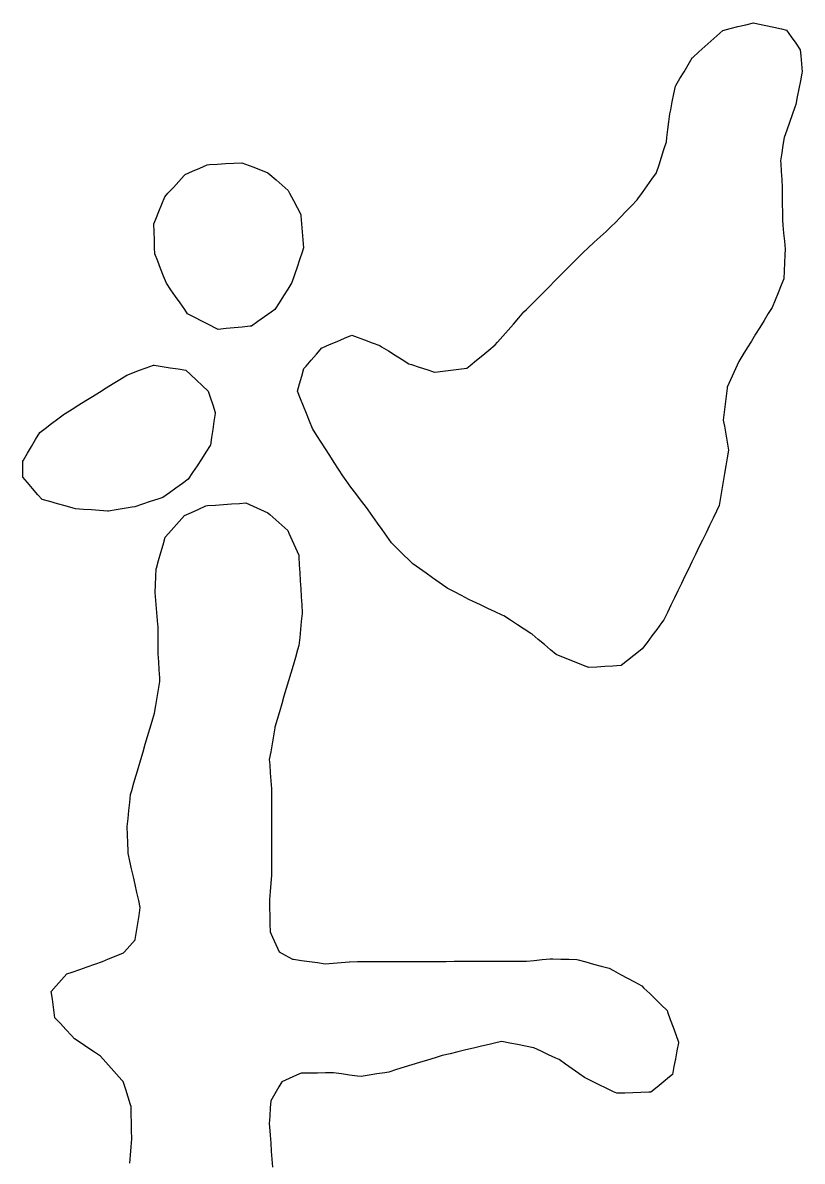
# Model space of a CAD drawing. Header units: millimetres. Extents: x 0 to 2762, y 6 to 2482.
# Drawn here: x 1140.2 to 1237, y 1290.8 to 1432.3 of the extents above; entities that cross this region are included whole.
import ezdxf

# ---------------------------------------------------------------- set-up
doc = ezdxf.new("R2010")
doc.units = ezdxf.units.MM
for name, color, linetype in [('ALL_HOLES', 1, 'Continuous'), ('OUTLINE_ISLAND_01_HOLE_87', 1, 'Continuous'), ('OUTLINE_ISLAND_01_HOLE_91', 1, 'Continuous'), ('OUTLINE_ISLAND_01_HOLE_92', 1, 'Continuous'), ('OUTLINE_ISLAND_01_HOLE_94', 1, 'Continuous')]:
    doc.layers.add(name, color=color, linetype=linetype)

msp = doc.modelspace()

# ---------------------------------------------------------------- linework, layer by layer
at = {"layer": 'ALL_HOLES'}
for points in [[(1235.0718, 1431.4268), (1235.6383, 1430.6028), (1236.2049, 1429.7788), (1236.7715, 1428.9548), (1236.8365, 1428.2189), (1236.9245, 1427.2228), (1237.0126, 1426.2267), (1236.9834, 1426.0794), (1236.7891, 1425.0985), (1236.5948, 1424.1176), (1236.4005, 1423.1366), (1236.2062, 1422.1557), (1236.0902, 1421.8269), (1235.7574, 1420.8839), (1235.4246, 1419.9409), (1235.0918, 1418.9979), (1234.759, 1418.0549), (1234.624, 1417.1343), (1234.4788, 1416.1449), (1234.3337, 1415.1555), (1234.3502, 1414.8567), (1234.4056, 1413.8582), (1234.4611, 1412.8598), (1234.5165, 1411.8613), (1234.5173, 1411.7893), (1234.5288, 1410.7893), (1234.5404, 1409.7894), (1234.5519, 1408.7895), (1234.5635, 1407.7895), (1234.6171, 1407.174), (1234.7038, 1406.1778), (1234.7905, 1405.1816), (1234.8773, 1404.1853), (1234.8517, 1403.4923), (1234.8148, 1402.493), (1234.778, 1401.4937), (1234.7411, 1400.4943), (1234.4131, 1399.7011), (1234.0311, 1398.777), (1233.649, 1397.8529), (1233.2669, 1396.9287), (1232.801, 1396.1725), (1232.2765, 1395.3211), (1231.752, 1394.4698), (1231.2274, 1393.6184), (1230.7029, 1392.767), (1230.1784, 1391.9156), (1229.6539, 1391.0642), (1229.1293, 1390.2128), (1228.9323, 1389.7743), (1228.5223, 1388.8622), (1228.1124, 1387.9501), (1227.7024, 1387.038), (1227.6869, 1386.9101), (1227.5662, 1385.9174), (1227.4456, 1384.9247), (1227.325, 1383.932), (1227.2044, 1382.9393), (1227.3357, 1382.1753), (1227.5052, 1381.1898), (1227.6746, 1380.2043), (1227.844, 1379.2187), (1227.686, 1378.2622), (1227.5229, 1377.2755), (1227.3599, 1376.2889), (1227.1969, 1375.3023), (1227.0338, 1374.3157), (1226.8708, 1373.3291), (1226.7078, 1372.3424), (1226.3642, 1371.6323), (1225.9288, 1370.7321), (1225.4933, 1369.8319), (1225.0578, 1368.9318), (1224.6223, 1368.0316), (1224.1868, 1367.1314), (1223.7513, 1366.2312), (1223.3158, 1365.331), (1222.8803, 1364.4308), (1222.4448, 1363.5306), (1222.0093, 1362.6304), (1221.5738, 1361.7302), (1221.1384, 1360.83), (1220.7029, 1359.9298), (1220.2674, 1359.0296), (1219.8319, 1358.1294), (1219.5277, 1357.7195), (1218.9319, 1356.9164), (1218.336, 1356.1133), (1217.7402, 1355.3102), (1217.1444, 1354.5071), (1216.8619, 1354.2833), (1216.0781, 1353.6623), (1215.2943, 1353.0413), (1214.5104, 1352.4204), (1214.4936, 1352.4194), (1213.4953, 1352.3602), (1212.4971, 1352.3011), (1211.4988, 1352.2419), (1210.5006, 1352.1828), (1210.152, 1352.3207), (1209.2222, 1352.6887), (1208.2923, 1353.0566), (1207.3625, 1353.4246), (1206.4326, 1353.7925), (1205.7379, 1354.3806), (1204.9746, 1355.0267), (1204.2113, 1355.6728), (1203.4481, 1356.3189), (1203.2977, 1356.4171), (1202.4605, 1356.964), (1201.6234, 1357.511), (1200.7862, 1358.0579), (1199.949, 1358.6048), (1199.7511, 1358.6966), (1198.8439, 1359.1174), (1197.9367, 1359.5381), (1197.0295, 1359.9588), (1196.1223, 1360.3796), (1195.5821, 1360.6596), (1194.6942, 1361.1198), (1193.8064, 1361.5799), (1192.9185, 1362.0401), (1192.7261, 1362.1759), (1191.9092, 1362.7528), (1191.0924, 1363.3296), (1190.2755, 1363.9064), (1189.4587, 1364.4833), (1188.6418, 1365.0601), (1188.1585, 1365.5319), (1187.443, 1366.2305), (1186.7275, 1366.929), (1186.0119, 1367.6276), (1185.9662, 1367.6925), (1185.3898, 1368.5097), (1184.8135, 1369.3269), (1184.2371, 1370.1441), (1183.6608, 1370.9613), (1183.0844, 1371.7785), (1182.7436, 1372.2289), (1182.1401, 1373.0263), (1181.5367, 1373.8237), (1180.9333, 1374.6211), (1180.3298, 1375.4185), (1179.9522, 1376.0026), (1179.4091, 1376.8423), (1178.8661, 1377.6821), (1178.3231, 1378.5218), (1177.7801, 1379.3615), (1177.2371, 1380.2013), (1176.6941, 1381.041), (1176.1511, 1381.8807), (1176.1492, 1381.8856), (1175.777, 1382.8137), (1175.4049, 1383.7419), (1175.0328, 1384.6701), (1174.6606, 1385.5983), (1174.2885, 1386.5264), (1174.5504, 1387.4324), (1174.8282, 1388.393), (1175.1059, 1389.3537), (1175.3631, 1389.6483), (1176.0207, 1390.4016), (1176.6783, 1391.155), (1177.3359, 1391.9083), (1177.3792, 1391.9271), (1178.2969, 1392.3244), (1179.2146, 1392.7217), (1180.1322, 1393.119), (1181.0499, 1393.5163), (1181.7081, 1393.2677), (1182.6436, 1392.9143), (1183.5791, 1392.561), (1184.5146, 1392.2076), (1184.7552, 1392.0583), (1185.605, 1391.5311), (1186.4547, 1391.0038), (1187.3044, 1390.4766), (1188.1541, 1389.9493), (1188.4795, 1389.8415), (1189.4287, 1389.5268), (1190.3779, 1389.2122), (1191.3271, 1388.8975), (1191.3652, 1388.9021), (1192.358, 1389.0223), (1193.3507, 1389.1424), (1194.3435, 1389.2625), (1195.3363, 1389.3827), (1195.774, 1389.7413), (1196.5474, 1390.3752), (1197.3209, 1391.009), (1198.0944, 1391.6428), (1198.8679, 1392.2766), (1199.1621, 1392.6151), (1199.8181, 1393.3698), (1200.4742, 1394.1245), (1201.1302, 1394.8793), (1201.7863, 1395.634), (1202.4423, 1396.3887), (1202.7391, 1396.6878), (1203.4435, 1397.3976), (1204.1479, 1398.1074), (1204.8523, 1398.8172), (1205.5567, 1399.527), (1206.2611, 1400.2368), (1206.9655, 1400.9466), (1207.6699, 1401.6564), (1208.3743, 1402.3662), (1209.0787, 1403.076), (1209.7831, 1403.7858), (1210.4229, 1404.3714), (1211.1606, 1405.0466), (1211.8982, 1405.7218), (1212.6359, 1406.397), (1213.3736, 1407.0721), (1213.7231, 1407.4345), (1214.4173, 1408.1543), (1215.1115, 1408.874), (1215.8057, 1409.5938), (1216.5, 1410.3135), (1216.5793, 1410.4251), (1217.1589, 1411.24), (1217.7385, 1412.0549), (1218.3182, 1412.8698), (1218.8978, 1413.6847), (1218.9119, 1413.7284), (1219.2198, 1414.6798), (1219.5276, 1415.6312), (1219.8355, 1416.5827), (1220.1433, 1417.5341), (1220.2061, 1418.0518), (1220.3266, 1419.0445), (1220.447, 1420.0373), (1220.5675, 1421.03), (1220.6706, 1421.5291), (1220.873, 1422.5084), (1221.0753, 1423.4877), (1221.2777, 1424.4671), (1221.3123, 1424.5252), (1221.8233, 1425.3848), (1222.3344, 1426.2443), (1222.8454, 1427.1039), (1223.3565, 1427.9634), (1223.4285, 1428.0287), (1224.1694, 1428.7003), (1224.9103, 1429.3719), (1225.6512, 1430.0435), (1226.3921, 1430.7151), (1227.133, 1431.3867), (1228.0458, 1431.6121), (1229.0167, 1431.8519), (1229.9875, 1432.0917), (1230.9583, 1432.3314), (1231.5143, 1432.2092), (1232.491, 1431.9944), (1233.4676, 1431.7796), (1234.4443, 1431.5648)], [(1160.3259, 1413.4543), (1161.2378, 1413.8646), (1162.1497, 1414.275), (1163.0616, 1414.6854), (1163.3773, 1414.7037), (1164.3756, 1414.7618), (1165.3739, 1414.8199), (1166.3722, 1414.878), (1167.3705, 1414.9361), (1167.8237, 1414.7627), (1168.7577, 1414.4054), (1169.6916, 1414.0481), (1170.6256, 1413.6908), (1170.8805, 1413.4686), (1171.6344, 1412.8116), (1172.3883, 1412.1546), (1173.1422, 1411.4976), (1173.3272, 1411.1442), (1173.7909, 1410.2582), (1174.2546, 1409.3722), (1174.7183, 1408.4862), (1174.7319, 1408.3252), (1174.816, 1407.3288), (1174.9001, 1406.3323), (1174.9842, 1405.3359), (1175.0683, 1404.3394), (1174.8945, 1403.8293), (1174.5719, 1402.8827), (1174.2494, 1401.9362), (1173.9269, 1400.9896), (1173.6043, 1400.043), (1173.0835, 1399.222), (1172.5479, 1398.3776), (1172.0123, 1397.5331), (1171.4767, 1396.6887), (1171.0157, 1396.3614), (1170.2004, 1395.7824), (1169.385, 1395.2034), (1168.5697, 1394.6245), (1168.4109, 1394.6086), (1167.4158, 1394.5095), (1166.4208, 1394.4104), (1165.4257, 1394.3113), (1164.4306, 1394.2121), (1164.2074, 1394.3268), (1163.318, 1394.7839), (1162.4286, 1395.241), (1161.5391, 1395.6981), (1160.6497, 1396.1551), (1160.2876, 1396.6778), (1159.7181, 1397.4998), (1159.1486, 1398.3218), (1158.5791, 1399.1438), (1158.0096, 1399.9658), (1157.6649, 1400.8381), (1157.2973, 1401.7681), (1156.9297, 1402.6981), (1156.5621, 1403.6281), (1156.5445, 1404.357), (1156.5203, 1405.3567), (1156.4961, 1406.3564), (1156.4719, 1407.3561), (1156.6999, 1407.9247), (1157.0721, 1408.8529), (1157.4443, 1409.7811), (1157.8165, 1410.7092), (1158.2051, 1411.1344), (1158.8798, 1411.8724), (1159.5546, 1412.6105), (1160.2293, 1413.3486)], [(1140.1697, 1375.8293), (1140.1697, 1376.8293), (1140.1697, 1377.8293), (1140.2429, 1377.9538), (1140.7501, 1378.8157), (1141.2572, 1379.6776), (1141.7643, 1380.5394), (1142.2715, 1381.4013), (1142.9431, 1381.9039), (1143.7437, 1382.503), (1144.5444, 1383.1022), (1145.345, 1383.7013), (1145.4479, 1383.7656), (1146.2957, 1384.2958), (1147.1436, 1384.826), (1147.9915, 1385.3563), (1148.8393, 1385.8865), (1149.6872, 1386.4167), (1150.535, 1386.9469), (1151.3829, 1387.4771), (1152.2308, 1388.0073), (1153.0786, 1388.5375), (1153.6174, 1388.7377), (1154.5548, 1389.0859), (1155.4923, 1389.4342), (1156.4297, 1389.7824), (1156.4977, 1389.7714), (1157.4849, 1389.612), (1158.4721, 1389.4525), (1159.4594, 1389.293), (1160.4466, 1389.1336), (1161.017, 1388.5986), (1161.7464, 1387.9146), (1162.4758, 1387.2305), (1163.2052, 1386.5464), (1163.4564, 1385.7843), (1163.7695, 1384.8346), (1164.0825, 1383.8848), (1164.0648, 1383.7632), (1163.9206, 1382.7736), (1163.7764, 1381.7841), (1163.6322, 1380.7945), (1163.488, 1379.8049), (1163.4673, 1379.7733), (1162.9191, 1378.937), (1162.3708, 1378.1006), (1161.8226, 1377.2643), (1161.2744, 1376.428), (1160.7261, 1375.5917), (1160.0084, 1375.0781), (1159.1951, 1374.4961), (1158.3819, 1373.9142), (1157.5686, 1373.3323), (1156.9301, 1373.121), (1155.9807, 1372.8069), (1155.0313, 1372.4928), (1154.0819, 1372.1787), (1153.7636, 1372.124), (1152.778, 1371.9547), (1151.7925, 1371.7853), (1150.8069, 1371.6159), (1150.7154, 1371.6227), (1149.7181, 1371.696), (1148.7208, 1371.7694), (1147.7235, 1371.8428), (1146.7262, 1371.9162), (1146.4175, 1372.0027), (1145.4546, 1372.2726), (1144.4917, 1372.5424), (1143.5288, 1372.8123), (1142.5659, 1373.0822), (1142.0538, 1373.6693), (1141.3965, 1374.4229), (1140.7391, 1375.1765)]]:
    msp.add_lwpolyline(points, close=True, dxfattribs=at)
msp.add_lwpolyline([(1153.4617, 1290.5894), (1153.5409, 1291.5862), (1153.6202, 1292.5831), (1153.6994, 1293.5799), (1153.6985, 1293.6242), (1153.6794, 1294.624), (1153.6602, 1295.6239), (1153.6411, 1296.6237), (1153.6219, 1297.6235), (1153.5538, 1297.8406), (1153.2545, 1298.7948), (1152.9553, 1299.7489), (1152.656, 1300.7031), (1152.4892, 1300.8884), (1151.8203, 1301.6317), (1151.1513, 1302.375), (1150.4824, 1303.1183), (1149.8134, 1303.8616), (1149.0708, 1304.3631), (1148.2421, 1304.9227), (1147.4133, 1305.4823), (1146.5846, 1306.0419), (1146.2059, 1306.4489), (1145.5248, 1307.1811), (1144.8437, 1307.9132), (1144.1625, 1308.6454), (1144.119, 1308.9589), (1143.9816, 1309.9494), (1143.8442, 1310.9399), (1143.7068, 1311.9305), (1144.3269, 1312.6215), (1144.9948, 1313.3657), (1145.6626, 1314.11), (1146.2993, 1314.3303), (1147.2443, 1314.6573), (1148.1893, 1314.9844), (1149.1343, 1315.3114), (1150.0793, 1315.6384), (1150.8378, 1315.9549), (1151.7606, 1316.34), (1152.6835, 1316.7251), (1152.8048, 1316.8597), (1153.474, 1317.6028), (1154.1432, 1318.3458), (1154.1501, 1318.3895), (1154.3053, 1319.3773), (1154.4606, 1320.3652), (1154.6159, 1321.3531), (1154.7712, 1322.341), (1154.5695, 1323.2434), (1154.3515, 1324.2194), (1154.1334, 1325.1953), (1153.9153, 1326.1712), (1153.6973, 1327.1472), (1153.4792, 1328.1231), (1153.2612, 1329.099), (1153.2509, 1329.3744), (1153.2136, 1330.3737), (1153.1763, 1331.373), (1153.139, 1332.3723), (1153.143, 1332.4105), (1153.2467, 1333.4051), (1153.3505, 1334.3997), (1153.4542, 1335.3943), (1153.5579, 1336.3889), (1153.7058, 1336.8934), (1153.9871, 1337.853), (1154.2685, 1338.8126), (1154.5498, 1339.7722), (1154.8311, 1340.7318), (1155.1125, 1341.6914), (1155.3938, 1342.651), (1155.6751, 1343.6106), (1155.9564, 1344.5702), (1156.2378, 1345.5298), (1156.5191, 1346.4895), (1156.5203, 1346.4961), (1156.6925, 1347.4811), (1156.8647, 1348.4662), (1157.0369, 1349.4513), (1157.2091, 1350.4363), (1157.1818, 1350.8937), (1157.1221, 1351.8919), (1157.0625, 1352.8902), (1157.0029, 1353.8884), (1156.9994, 1354.2783), (1156.9906, 1355.2782), (1156.9818, 1356.2782), (1156.973, 1357.2782), (1156.9528, 1357.5308), (1156.8729, 1358.5276), (1156.793, 1359.5244), (1156.7132, 1360.5212), (1156.6333, 1361.518), (1156.6742, 1362.483), (1156.7166, 1363.4821), (1156.7589, 1364.4812), (1156.7766, 1364.5438), (1157.049, 1365.506), (1157.3214, 1366.4682), (1157.5938, 1367.4303), (1157.8661, 1368.3925), (1158.2693, 1368.8406), (1158.9382, 1369.584), (1159.6071, 1370.3274), (1160.2759, 1371.0708), (1161.1167, 1371.4573), (1162.0254, 1371.8749), (1162.934, 1372.2926), (1163.1067, 1372.3047), (1164.1043, 1372.3742), (1165.1018, 1372.4438), (1166.0994, 1372.5134), (1167.097, 1372.583), (1167.8844, 1372.6379), (1168.7964, 1372.2276), (1169.7083, 1371.8172), (1170.6202, 1371.4069), (1170.857, 1371.1974), (1171.606, 1370.5348), (1172.3549, 1369.8721), (1173.1039, 1369.2095), (1173.2422, 1368.8948), (1173.6445, 1367.9792), (1174.0468, 1367.0637), (1174.4491, 1366.1482), (1174.4611, 1365.9491), (1174.5213, 1364.9509), (1174.5815, 1363.9527), (1174.6417, 1362.9545), (1174.702, 1361.9563), (1174.7622, 1360.9582), (1174.8224, 1359.96), (1174.8826, 1358.9618), (1174.8765, 1358.9008), (1174.7768, 1357.9058), (1174.6771, 1356.9108), (1174.5773, 1355.9158), (1174.4776, 1354.9208), (1174.3157, 1354.3696), (1174.0337, 1353.4101), (1173.7518, 1352.4507), (1173.4699, 1351.4913), (1173.188, 1350.5318), (1172.9061, 1349.5724), (1172.6241, 1348.613), (1172.3422, 1347.6535), (1172.0603, 1346.6941), (1171.7784, 1345.7346), (1171.4965, 1344.7752), (1171.4788, 1344.6729), (1171.3089, 1343.6874), (1171.1389, 1342.702), (1170.969, 1341.7165), (1170.7991, 1340.7311), (1170.8456, 1340.0808), (1170.9169, 1339.0833), (1170.9882, 1338.0859), (1171.0595, 1337.0884), (1171.0607, 1336.3168), (1171.0622, 1335.3168), (1171.0637, 1334.3168), (1171.0652, 1333.3168), (1171.0667, 1332.3168), (1171.0682, 1331.3168), (1171.0697, 1330.3168), (1171.0712, 1329.3168), (1171.0727, 1328.3168), (1171.0743, 1327.3168), (1171.0758, 1326.3168), (1170.9933, 1325.3585), (1170.9075, 1324.3622), (1170.8217, 1323.3659), (1170.8226, 1323.3199), (1170.8426, 1322.3201), (1170.8626, 1321.3203), (1170.8826, 1320.3205), (1170.9026, 1319.3207), (1171.2052, 1318.6505), (1171.6166, 1317.7391), (1172.028, 1316.8276), (1172.7891, 1316.417), (1173.6691, 1315.9421), (1173.7974, 1315.924), (1174.7876, 1315.7845), (1175.7779, 1315.6449), (1176.7681, 1315.5054), (1177.7583, 1315.3658), (1178.7182, 1315.4473), (1179.7146, 1315.5318), (1180.711, 1315.6164), (1180.7608, 1315.6166), (1181.7608, 1315.6202), (1182.7608, 1315.6238), (1183.7608, 1315.6275), (1184.7608, 1315.6311), (1185.7608, 1315.6347), (1186.7608, 1315.6384), (1187.7607, 1315.642), (1188.7607, 1315.6456), (1189.7607, 1315.6493), (1190.7607, 1315.6529), (1191.7607, 1315.6565), (1192.7607, 1315.6602), (1193.7607, 1315.6638), (1194.7607, 1315.6674), (1195.7607, 1315.6711), (1196.7607, 1315.6747), (1197.7607, 1315.6783), (1198.7607, 1315.682), (1199.7607, 1315.6856), (1200.7607, 1315.6892), (1201.7607, 1315.6929), (1202.7606, 1315.6965), (1203.6953, 1315.784), (1204.691, 1315.8773), (1205.6866, 1315.9705), (1206.021, 1315.9621), (1207.0207, 1315.9368), (1208.0204, 1315.9115), (1209.0201, 1315.8862), (1209.1583, 1315.8485), (1210.1229, 1315.585), (1211.0876, 1315.3215), (1212.0522, 1315.058), (1213.0169, 1314.7946), (1213.5448, 1314.5117), (1214.4263, 1314.0394), (1215.3077, 1313.5672), (1216.1892, 1313.0949), (1217.0706, 1312.6226), (1217.3536, 1312.3457), (1218.0682, 1311.6462), (1218.7829, 1310.9468), (1219.4976, 1310.2473), (1220.2122, 1309.5479), (1220.2763, 1309.374), (1220.6222, 1308.4358), (1220.9681, 1307.4975), (1221.314, 1306.5592), (1221.6598, 1305.6209), (1221.6407, 1305.5203), (1221.4533, 1304.538), (1221.266, 1303.5557), (1221.0787, 1302.5734), (1220.8914, 1301.5911), (1220.5175, 1301.2851), (1219.7436, 1300.6518), (1218.9698, 1300.0184), (1218.1959, 1299.385), (1217.9621, 1299.3778), (1216.9626, 1299.3466), (1215.9631, 1299.3155), (1214.9636, 1299.2843), (1213.9641, 1299.2531), (1213.5692, 1299.4462), (1212.6708, 1299.8854), (1211.7724, 1300.3246), (1210.874, 1300.7638), (1209.9756, 1301.203), (1209.2495, 1301.7171), (1208.4334, 1302.295), (1207.6173, 1302.8729), (1206.8012, 1303.4509), (1206.3959, 1303.6374), (1205.4875, 1304.0556), (1204.5791, 1304.4737), (1203.6707, 1304.8919), (1203.6065, 1304.905), (1202.6268, 1305.1053), (1201.647, 1305.3055), (1200.6673, 1305.5058), (1199.6875, 1305.7061), (1199.1049, 1305.5678), (1198.1319, 1305.337), (1197.1589, 1305.1061), (1196.1859, 1304.8752), (1195.2129, 1304.6444), (1194.2399, 1304.4135), (1193.267, 1304.1826), (1192.294, 1303.9517), (1191.3917, 1303.673), (1190.4363, 1303.3777), (1189.4808, 1303.0825), (1188.5254, 1302.7873), (1187.57, 1302.4921), (1186.6145, 1302.1969), (1185.6591, 1301.9017), (1185.1617, 1301.8208), (1184.1747, 1301.6604), (1183.1876, 1301.5), (1182.2006, 1301.3396), (1181.7543, 1301.3987), (1180.7629, 1301.53), (1179.7716, 1301.6613), (1178.7802, 1301.7926), (1178.7745, 1301.7926), (1177.7746, 1301.784), (1176.7746, 1301.7754), (1175.7746, 1301.7668), (1174.7747, 1301.7581), (1174.1696, 1301.4932), (1173.2536, 1301.092), (1172.3377, 1300.6908), (1171.9748, 1300.0657), (1171.4727, 1299.2009), (1170.9707, 1298.3361), (1170.9126, 1297.463), (1170.8462, 1296.4652), (1170.7797, 1295.4674), (1170.8113, 1295.0688), (1170.8901, 1294.0719), (1170.969, 1293.0751), (1171.0479, 1292.0782), (1171.1267, 1291.0813), (1171.2056, 1290.0844)], dxfattribs=at)
at = {"layer": 'OUTLINE_ISLAND_01_HOLE_87'}
msp.add_lwpolyline([(1153.4617, 1290.5894), (1153.5409, 1291.5862), (1153.6202, 1292.5831), (1153.6994, 1293.5799), (1153.6985, 1293.6242), (1153.6794, 1294.624), (1153.6602, 1295.6239), (1153.6411, 1296.6237), (1153.6219, 1297.6235), (1153.5538, 1297.8406), (1153.2545, 1298.7948), (1152.9553, 1299.7489), (1152.656, 1300.7031), (1152.4892, 1300.8884), (1151.8203, 1301.6317), (1151.1513, 1302.375), (1150.4824, 1303.1183), (1149.8134, 1303.8616), (1149.0708, 1304.3631), (1148.2421, 1304.9227), (1147.4133, 1305.4823), (1146.5846, 1306.0419), (1146.2059, 1306.4489), (1145.5248, 1307.1811), (1144.8437, 1307.9132), (1144.1625, 1308.6454), (1144.119, 1308.9589), (1143.9816, 1309.9494), (1143.8442, 1310.9399), (1143.7068, 1311.9305), (1144.3269, 1312.6215), (1144.9948, 1313.3657), (1145.6626, 1314.11), (1146.2993, 1314.3303), (1147.2443, 1314.6573), (1148.1893, 1314.9844), (1149.1343, 1315.3114), (1150.0793, 1315.6384), (1150.8378, 1315.9549), (1151.7606, 1316.34), (1152.6835, 1316.7251), (1152.8048, 1316.8597), (1153.474, 1317.6028), (1154.1432, 1318.3458), (1154.1501, 1318.3895), (1154.3053, 1319.3773), (1154.4606, 1320.3652), (1154.6159, 1321.3531), (1154.7712, 1322.341), (1154.5695, 1323.2434), (1154.3515, 1324.2194), (1154.1334, 1325.1953), (1153.9153, 1326.1712), (1153.6973, 1327.1472), (1153.4792, 1328.1231), (1153.2612, 1329.099), (1153.2509, 1329.3744), (1153.2136, 1330.3737), (1153.1763, 1331.373), (1153.139, 1332.3723), (1153.143, 1332.4105), (1153.2467, 1333.4051), (1153.3505, 1334.3997), (1153.4542, 1335.3943), (1153.5579, 1336.3889), (1153.7058, 1336.8934), (1153.9871, 1337.853), (1154.2685, 1338.8126), (1154.5498, 1339.7722), (1154.8311, 1340.7318), (1155.1125, 1341.6914), (1155.3938, 1342.651), (1155.6751, 1343.6106), (1155.9564, 1344.5702), (1156.2378, 1345.5298), (1156.5191, 1346.4895), (1156.5203, 1346.4961), (1156.6925, 1347.4811), (1156.8647, 1348.4662), (1157.0369, 1349.4513), (1157.2091, 1350.4363), (1157.1818, 1350.8937), (1157.1221, 1351.8919), (1157.0625, 1352.8902), (1157.0029, 1353.8884), (1156.9994, 1354.2783), (1156.9906, 1355.2782), (1156.9818, 1356.2782), (1156.973, 1357.2782), (1156.9528, 1357.5308), (1156.8729, 1358.5276), (1156.793, 1359.5244), (1156.7132, 1360.5212), (1156.6333, 1361.518), (1156.6742, 1362.483), (1156.7166, 1363.4821), (1156.7589, 1364.4812), (1156.7766, 1364.5438), (1157.049, 1365.506), (1157.3214, 1366.4682), (1157.5938, 1367.4303), (1157.8661, 1368.3925), (1158.2693, 1368.8406), (1158.9382, 1369.584), (1159.6071, 1370.3274), (1160.2759, 1371.0708), (1161.1167, 1371.4573), (1162.0254, 1371.8749), (1162.934, 1372.2926), (1163.1067, 1372.3047), (1164.1043, 1372.3742), (1165.1018, 1372.4438), (1166.0994, 1372.5134), (1167.097, 1372.583), (1167.8844, 1372.6379), (1168.7964, 1372.2276), (1169.7083, 1371.8172), (1170.6202, 1371.4069), (1170.857, 1371.1974), (1171.606, 1370.5348), (1172.3549, 1369.8721), (1173.1039, 1369.2095), (1173.2422, 1368.8948), (1173.6445, 1367.9792), (1174.0468, 1367.0637), (1174.4491, 1366.1482), (1174.4611, 1365.9491), (1174.5213, 1364.9509), (1174.5815, 1363.9527), (1174.6417, 1362.9545), (1174.702, 1361.9563), (1174.7622, 1360.9582), (1174.8224, 1359.96), (1174.8826, 1358.9618), (1174.8765, 1358.9008), (1174.7768, 1357.9058), (1174.6771, 1356.9108), (1174.5773, 1355.9158), (1174.4776, 1354.9208), (1174.3157, 1354.3696), (1174.0337, 1353.4101), (1173.7518, 1352.4507), (1173.4699, 1351.4913), (1173.188, 1350.5318), (1172.9061, 1349.5724), (1172.6241, 1348.613), (1172.3422, 1347.6535), (1172.0603, 1346.6941), (1171.7784, 1345.7346), (1171.4965, 1344.7752), (1171.4788, 1344.6729), (1171.3089, 1343.6874), (1171.1389, 1342.702), (1170.969, 1341.7165), (1170.7991, 1340.7311), (1170.8456, 1340.0808), (1170.9169, 1339.0833), (1170.9882, 1338.0859), (1171.0595, 1337.0884), (1171.0607, 1336.3168), (1171.0622, 1335.3168), (1171.0637, 1334.3168), (1171.0652, 1333.3168), (1171.0667, 1332.3168), (1171.0682, 1331.3168), (1171.0697, 1330.3168), (1171.0712, 1329.3168), (1171.0727, 1328.3168), (1171.0743, 1327.3168), (1171.0758, 1326.3168), (1170.9933, 1325.3585), (1170.9075, 1324.3622), (1170.8217, 1323.3659), (1170.8226, 1323.3199), (1170.8426, 1322.3201), (1170.8626, 1321.3203), (1170.8826, 1320.3205), (1170.9026, 1319.3207), (1171.2052, 1318.6505), (1171.6166, 1317.7391), (1172.028, 1316.8276), (1172.7891, 1316.417), (1173.6691, 1315.9421), (1173.7974, 1315.924), (1174.7876, 1315.7845), (1175.7779, 1315.6449), (1176.7681, 1315.5054), (1177.7583, 1315.3658), (1178.7182, 1315.4473), (1179.7146, 1315.5318), (1180.711, 1315.6164), (1180.7608, 1315.6166), (1181.7608, 1315.6202), (1182.7608, 1315.6238), (1183.7608, 1315.6275), (1184.7608, 1315.6311), (1185.7608, 1315.6347), (1186.7608, 1315.6384), (1187.7607, 1315.642), (1188.7607, 1315.6456), (1189.7607, 1315.6493), (1190.7607, 1315.6529), (1191.7607, 1315.6565), (1192.7607, 1315.6602), (1193.7607, 1315.6638), (1194.7607, 1315.6674), (1195.7607, 1315.6711), (1196.7607, 1315.6747), (1197.7607, 1315.6783), (1198.7607, 1315.682), (1199.7607, 1315.6856), (1200.7607, 1315.6892), (1201.7607, 1315.6929), (1202.7606, 1315.6965), (1203.6953, 1315.784), (1204.691, 1315.8773), (1205.6866, 1315.9705), (1206.021, 1315.9621), (1207.0207, 1315.9368), (1208.0204, 1315.9115), (1209.0201, 1315.8862), (1209.1583, 1315.8485), (1210.1229, 1315.585), (1211.0876, 1315.3215), (1212.0522, 1315.058), (1213.0169, 1314.7946), (1213.5448, 1314.5117), (1214.4263, 1314.0394), (1215.3077, 1313.5672), (1216.1892, 1313.0949), (1217.0706, 1312.6226), (1217.3536, 1312.3457), (1218.0682, 1311.6462), (1218.7829, 1310.9468), (1219.4976, 1310.2473), (1220.2122, 1309.5479), (1220.2763, 1309.374), (1220.6222, 1308.4358), (1220.9681, 1307.4975), (1221.314, 1306.5592), (1221.6598, 1305.6209), (1221.6407, 1305.5203), (1221.4533, 1304.538), (1221.266, 1303.5557), (1221.0787, 1302.5734), (1220.8914, 1301.5911), (1220.5175, 1301.2851), (1219.7436, 1300.6518), (1218.9698, 1300.0184), (1218.1959, 1299.385), (1217.9621, 1299.3778), (1216.9626, 1299.3466), (1215.9631, 1299.3155), (1214.9636, 1299.2843), (1213.9641, 1299.2531), (1213.5692, 1299.4462), (1212.6708, 1299.8854), (1211.7724, 1300.3246), (1210.874, 1300.7638), (1209.9756, 1301.203), (1209.2495, 1301.7171), (1208.4334, 1302.295), (1207.6173, 1302.8729), (1206.8012, 1303.4509), (1206.3959, 1303.6374), (1205.4875, 1304.0556), (1204.5791, 1304.4737), (1203.6707, 1304.8919), (1203.6065, 1304.905), (1202.6268, 1305.1053), (1201.647, 1305.3055), (1200.6673, 1305.5058), (1199.6875, 1305.7061), (1199.1049, 1305.5678), (1198.1319, 1305.337), (1197.1589, 1305.1061), (1196.1859, 1304.8752), (1195.2129, 1304.6444), (1194.2399, 1304.4135), (1193.267, 1304.1826), (1192.294, 1303.9517), (1191.3917, 1303.673), (1190.4363, 1303.3777), (1189.4808, 1303.0825), (1188.5254, 1302.7873), (1187.57, 1302.4921), (1186.6145, 1302.1969), (1185.6591, 1301.9017), (1185.1617, 1301.8208), (1184.1747, 1301.6604), (1183.1876, 1301.5), (1182.2006, 1301.3396), (1181.7543, 1301.3987), (1180.7629, 1301.53), (1179.7716, 1301.6613), (1178.7802, 1301.7926), (1178.7745, 1301.7926), (1177.7746, 1301.784), (1176.7746, 1301.7754), (1175.7746, 1301.7668), (1174.7747, 1301.7581), (1174.1696, 1301.4932), (1173.2536, 1301.092), (1172.3377, 1300.6908), (1171.9748, 1300.0657), (1171.4727, 1299.2009), (1170.9707, 1298.3361), (1170.9126, 1297.463), (1170.8462, 1296.4652), (1170.7797, 1295.4674), (1170.8113, 1295.0688), (1170.8901, 1294.0719), (1170.969, 1293.0751), (1171.0479, 1292.0782), (1171.1267, 1291.0813), (1171.2056, 1290.0844)], dxfattribs=at)
at = {"layer": 'OUTLINE_ISLAND_01_HOLE_91'}
msp.add_lwpolyline([(1140.1697, 1375.8293), (1140.1697, 1376.8293), (1140.1697, 1377.8293), (1140.2429, 1377.9538), (1140.7501, 1378.8157), (1141.2572, 1379.6776), (1141.7643, 1380.5394), (1142.2715, 1381.4013), (1142.9431, 1381.9039), (1143.7437, 1382.503), (1144.5444, 1383.1022), (1145.345, 1383.7013), (1145.4479, 1383.7656), (1146.2957, 1384.2958), (1147.1436, 1384.826), (1147.9915, 1385.3563), (1148.8393, 1385.8865), (1149.6872, 1386.4167), (1150.535, 1386.9469), (1151.3829, 1387.4771), (1152.2308, 1388.0073), (1153.0786, 1388.5375), (1153.6174, 1388.7377), (1154.5548, 1389.0859), (1155.4923, 1389.4342), (1156.4297, 1389.7824), (1156.4977, 1389.7714), (1157.4849, 1389.612), (1158.4721, 1389.4525), (1159.4594, 1389.293), (1160.4466, 1389.1336), (1161.017, 1388.5986), (1161.7464, 1387.9146), (1162.4758, 1387.2305), (1163.2052, 1386.5464), (1163.4564, 1385.7843), (1163.7695, 1384.8346), (1164.0825, 1383.8848), (1164.0648, 1383.7632), (1163.9206, 1382.7736), (1163.7764, 1381.7841), (1163.6322, 1380.7945), (1163.488, 1379.8049), (1163.4673, 1379.7733), (1162.9191, 1378.937), (1162.3708, 1378.1006), (1161.8226, 1377.2643), (1161.2744, 1376.428), (1160.7261, 1375.5917), (1160.0084, 1375.0781), (1159.1951, 1374.4961), (1158.3819, 1373.9142), (1157.5686, 1373.3323), (1156.9301, 1373.121), (1155.9807, 1372.8069), (1155.0313, 1372.4928), (1154.0819, 1372.1787), (1153.7636, 1372.124), (1152.778, 1371.9547), (1151.7925, 1371.7853), (1150.8069, 1371.6159), (1150.7154, 1371.6227), (1149.7181, 1371.696), (1148.7208, 1371.7694), (1147.7235, 1371.8428), (1146.7262, 1371.9162), (1146.4175, 1372.0027), (1145.4546, 1372.2726), (1144.4917, 1372.5424), (1143.5288, 1372.8123), (1142.5659, 1373.0822), (1142.0538, 1373.6693), (1141.3965, 1374.4229), (1140.7391, 1375.1765)], close=True, dxfattribs=at)
at = {"layer": 'OUTLINE_ISLAND_01_HOLE_92'}
msp.add_lwpolyline([(1160.3259, 1413.4543), (1161.2378, 1413.8646), (1162.1497, 1414.275), (1163.0616, 1414.6854), (1163.3773, 1414.7037), (1164.3756, 1414.7618), (1165.3739, 1414.8199), (1166.3722, 1414.878), (1167.3705, 1414.9361), (1167.8237, 1414.7627), (1168.7577, 1414.4054), (1169.6916, 1414.0481), (1170.6256, 1413.6908), (1170.8805, 1413.4686), (1171.6344, 1412.8116), (1172.3883, 1412.1546), (1173.1422, 1411.4976), (1173.3272, 1411.1442), (1173.7909, 1410.2582), (1174.2546, 1409.3722), (1174.7183, 1408.4862), (1174.7319, 1408.3252), (1174.816, 1407.3288), (1174.9001, 1406.3323), (1174.9842, 1405.3359), (1175.0683, 1404.3394), (1174.8945, 1403.8293), (1174.5719, 1402.8827), (1174.2494, 1401.9362), (1173.9269, 1400.9896), (1173.6043, 1400.043), (1173.0835, 1399.222), (1172.5479, 1398.3776), (1172.0123, 1397.5331), (1171.4767, 1396.6887), (1171.0157, 1396.3614), (1170.2004, 1395.7824), (1169.385, 1395.2034), (1168.5697, 1394.6245), (1168.4109, 1394.6086), (1167.4158, 1394.5095), (1166.4208, 1394.4104), (1165.4257, 1394.3113), (1164.4306, 1394.2121), (1164.2074, 1394.3268), (1163.318, 1394.7839), (1162.4286, 1395.241), (1161.5391, 1395.6981), (1160.6497, 1396.1551), (1160.2876, 1396.6778), (1159.7181, 1397.4998), (1159.1486, 1398.3218), (1158.5791, 1399.1438), (1158.0096, 1399.9658), (1157.6649, 1400.8381), (1157.2973, 1401.7681), (1156.9297, 1402.6981), (1156.5621, 1403.6281), (1156.5445, 1404.357), (1156.5203, 1405.3567), (1156.4961, 1406.3564), (1156.4719, 1407.3561), (1156.6999, 1407.9247), (1157.0721, 1408.8529), (1157.4443, 1409.7811), (1157.8165, 1410.7092), (1158.2051, 1411.1344), (1158.8798, 1411.8724), (1159.5546, 1412.6105), (1160.2293, 1413.3486)], close=True, dxfattribs=at)
at = {"layer": 'OUTLINE_ISLAND_01_HOLE_94'}
msp.add_lwpolyline([(1235.0718, 1431.4268), (1235.6383, 1430.6028), (1236.2049, 1429.7788), (1236.7715, 1428.9548), (1236.8365, 1428.2189), (1236.9245, 1427.2228), (1237.0126, 1426.2267), (1236.9834, 1426.0794), (1236.7891, 1425.0985), (1236.5948, 1424.1176), (1236.4005, 1423.1366), (1236.2062, 1422.1557), (1236.0902, 1421.8269), (1235.7574, 1420.8839), (1235.4246, 1419.9409), (1235.0918, 1418.9979), (1234.759, 1418.0549), (1234.624, 1417.1343), (1234.4788, 1416.1449), (1234.3337, 1415.1555), (1234.3502, 1414.8567), (1234.4056, 1413.8582), (1234.4611, 1412.8598), (1234.5165, 1411.8613), (1234.5173, 1411.7893), (1234.5288, 1410.7893), (1234.5404, 1409.7894), (1234.5519, 1408.7895), (1234.5635, 1407.7895), (1234.6171, 1407.174), (1234.7038, 1406.1778), (1234.7905, 1405.1816), (1234.8773, 1404.1853), (1234.8517, 1403.4923), (1234.8148, 1402.493), (1234.778, 1401.4937), (1234.7411, 1400.4943), (1234.4131, 1399.7011), (1234.0311, 1398.777), (1233.649, 1397.8529), (1233.2669, 1396.9287), (1232.801, 1396.1725), (1232.2765, 1395.3211), (1231.752, 1394.4698), (1231.2274, 1393.6184), (1230.7029, 1392.767), (1230.1784, 1391.9156), (1229.6539, 1391.0642), (1229.1293, 1390.2128), (1228.9323, 1389.7743), (1228.5223, 1388.8622), (1228.1124, 1387.9501), (1227.7024, 1387.038), (1227.6869, 1386.9101), (1227.5662, 1385.9174), (1227.4456, 1384.9247), (1227.325, 1383.932), (1227.2044, 1382.9393), (1227.3357, 1382.1753), (1227.5052, 1381.1898), (1227.6746, 1380.2043), (1227.844, 1379.2187), (1227.686, 1378.2622), (1227.5229, 1377.2755), (1227.3599, 1376.2889), (1227.1969, 1375.3023), (1227.0338, 1374.3157), (1226.8708, 1373.3291), (1226.7078, 1372.3424), (1226.3642, 1371.6323), (1225.9288, 1370.7321), (1225.4933, 1369.8319), (1225.0578, 1368.9318), (1224.6223, 1368.0316), (1224.1868, 1367.1314), (1223.7513, 1366.2312), (1223.3158, 1365.331), (1222.8803, 1364.4308), (1222.4448, 1363.5306), (1222.0093, 1362.6304), (1221.5738, 1361.7302), (1221.1384, 1360.83), (1220.7029, 1359.9298), (1220.2674, 1359.0296), (1219.8319, 1358.1294), (1219.5277, 1357.7195), (1218.9319, 1356.9164), (1218.336, 1356.1133), (1217.7402, 1355.3102), (1217.1444, 1354.5071), (1216.8619, 1354.2833), (1216.0781, 1353.6623), (1215.2943, 1353.0413), (1214.5104, 1352.4204), (1214.4936, 1352.4194), (1213.4953, 1352.3602), (1212.4971, 1352.3011), (1211.4988, 1352.2419), (1210.5006, 1352.1828), (1210.152, 1352.3207), (1209.2222, 1352.6887), (1208.2923, 1353.0566), (1207.3625, 1353.4246), (1206.4326, 1353.7925), (1205.7379, 1354.3806), (1204.9746, 1355.0267), (1204.2113, 1355.6728), (1203.4481, 1356.3189), (1203.2977, 1356.4171), (1202.4605, 1356.964), (1201.6234, 1357.511), (1200.7862, 1358.0579), (1199.949, 1358.6048), (1199.7511, 1358.6966), (1198.8439, 1359.1174), (1197.9367, 1359.5381), (1197.0295, 1359.9588), (1196.1223, 1360.3796), (1195.5821, 1360.6596), (1194.6942, 1361.1198), (1193.8064, 1361.5799), (1192.9185, 1362.0401), (1192.7261, 1362.1759), (1191.9092, 1362.7528), (1191.0924, 1363.3296), (1190.2755, 1363.9064), (1189.4587, 1364.4833), (1188.6418, 1365.0601), (1188.1585, 1365.5319), (1187.443, 1366.2305), (1186.7275, 1366.929), (1186.0119, 1367.6276), (1185.9662, 1367.6925), (1185.3898, 1368.5097), (1184.8135, 1369.3269), (1184.2371, 1370.1441), (1183.6608, 1370.9613), (1183.0844, 1371.7785), (1182.7436, 1372.2289), (1182.1401, 1373.0263), (1181.5367, 1373.8237), (1180.9333, 1374.6211), (1180.3298, 1375.4185), (1179.9522, 1376.0026), (1179.4091, 1376.8423), (1178.8661, 1377.6821), (1178.3231, 1378.5218), (1177.7801, 1379.3615), (1177.2371, 1380.2013), (1176.6941, 1381.041), (1176.1511, 1381.8807), (1176.1492, 1381.8856), (1175.777, 1382.8137), (1175.4049, 1383.7419), (1175.0328, 1384.6701), (1174.6606, 1385.5983), (1174.2885, 1386.5264), (1174.5504, 1387.4324), (1174.8282, 1388.393), (1175.1059, 1389.3537), (1175.3631, 1389.6483), (1176.0207, 1390.4016), (1176.6783, 1391.155), (1177.3359, 1391.9083), (1177.3792, 1391.9271), (1178.2969, 1392.3244), (1179.2146, 1392.7217), (1180.1322, 1393.119), (1181.0499, 1393.5163), (1181.7081, 1393.2677), (1182.6436, 1392.9143), (1183.5791, 1392.561), (1184.5146, 1392.2076), (1184.7552, 1392.0583), (1185.605, 1391.5311), (1186.4547, 1391.0038), (1187.3044, 1390.4766), (1188.1541, 1389.9493), (1188.4795, 1389.8415), (1189.4287, 1389.5268), (1190.3779, 1389.2122), (1191.3271, 1388.8975), (1191.3652, 1388.9021), (1192.358, 1389.0223), (1193.3507, 1389.1424), (1194.3435, 1389.2625), (1195.3363, 1389.3827), (1195.774, 1389.7413), (1196.5474, 1390.3752), (1197.3209, 1391.009), (1198.0944, 1391.6428), (1198.8679, 1392.2766), (1199.1621, 1392.6151), (1199.8181, 1393.3698), (1200.4742, 1394.1245), (1201.1302, 1394.8793), (1201.7863, 1395.634), (1202.4423, 1396.3887), (1202.7391, 1396.6878), (1203.4435, 1397.3976), (1204.1479, 1398.1074), (1204.8523, 1398.8172), (1205.5567, 1399.527), (1206.2611, 1400.2368), (1206.9655, 1400.9466), (1207.6699, 1401.6564), (1208.3743, 1402.3662), (1209.0787, 1403.076), (1209.7831, 1403.7858), (1210.4229, 1404.3714), (1211.1606, 1405.0466), (1211.8982, 1405.7218), (1212.6359, 1406.397), (1213.3736, 1407.0721), (1213.7231, 1407.4345), (1214.4173, 1408.1543), (1215.1115, 1408.874), (1215.8057, 1409.5938), (1216.5, 1410.3135), (1216.5793, 1410.4251), (1217.1589, 1411.24), (1217.7385, 1412.0549), (1218.3182, 1412.8698), (1218.8978, 1413.6847), (1218.9119, 1413.7284), (1219.2198, 1414.6798), (1219.5276, 1415.6312), (1219.8355, 1416.5827), (1220.1433, 1417.5341), (1220.2061, 1418.0518), (1220.3266, 1419.0445), (1220.447, 1420.0373), (1220.5675, 1421.03), (1220.6706, 1421.5291), (1220.873, 1422.5084), (1221.0753, 1423.4877), (1221.2777, 1424.4671), (1221.3123, 1424.5252), (1221.8233, 1425.3848), (1222.3344, 1426.2443), (1222.8454, 1427.1039), (1223.3565, 1427.9634), (1223.4285, 1428.0287), (1224.1694, 1428.7003), (1224.9103, 1429.3719), (1225.6512, 1430.0435), (1226.3921, 1430.7151), (1227.133, 1431.3867), (1228.0458, 1431.6121), (1229.0167, 1431.8519), (1229.9875, 1432.0917), (1230.9583, 1432.3314), (1231.5143, 1432.2092), (1232.491, 1431.9944), (1233.4676, 1431.7796), (1234.4443, 1431.5648)], close=True, dxfattribs=at)

doc.saveas('drawing.dxf')
